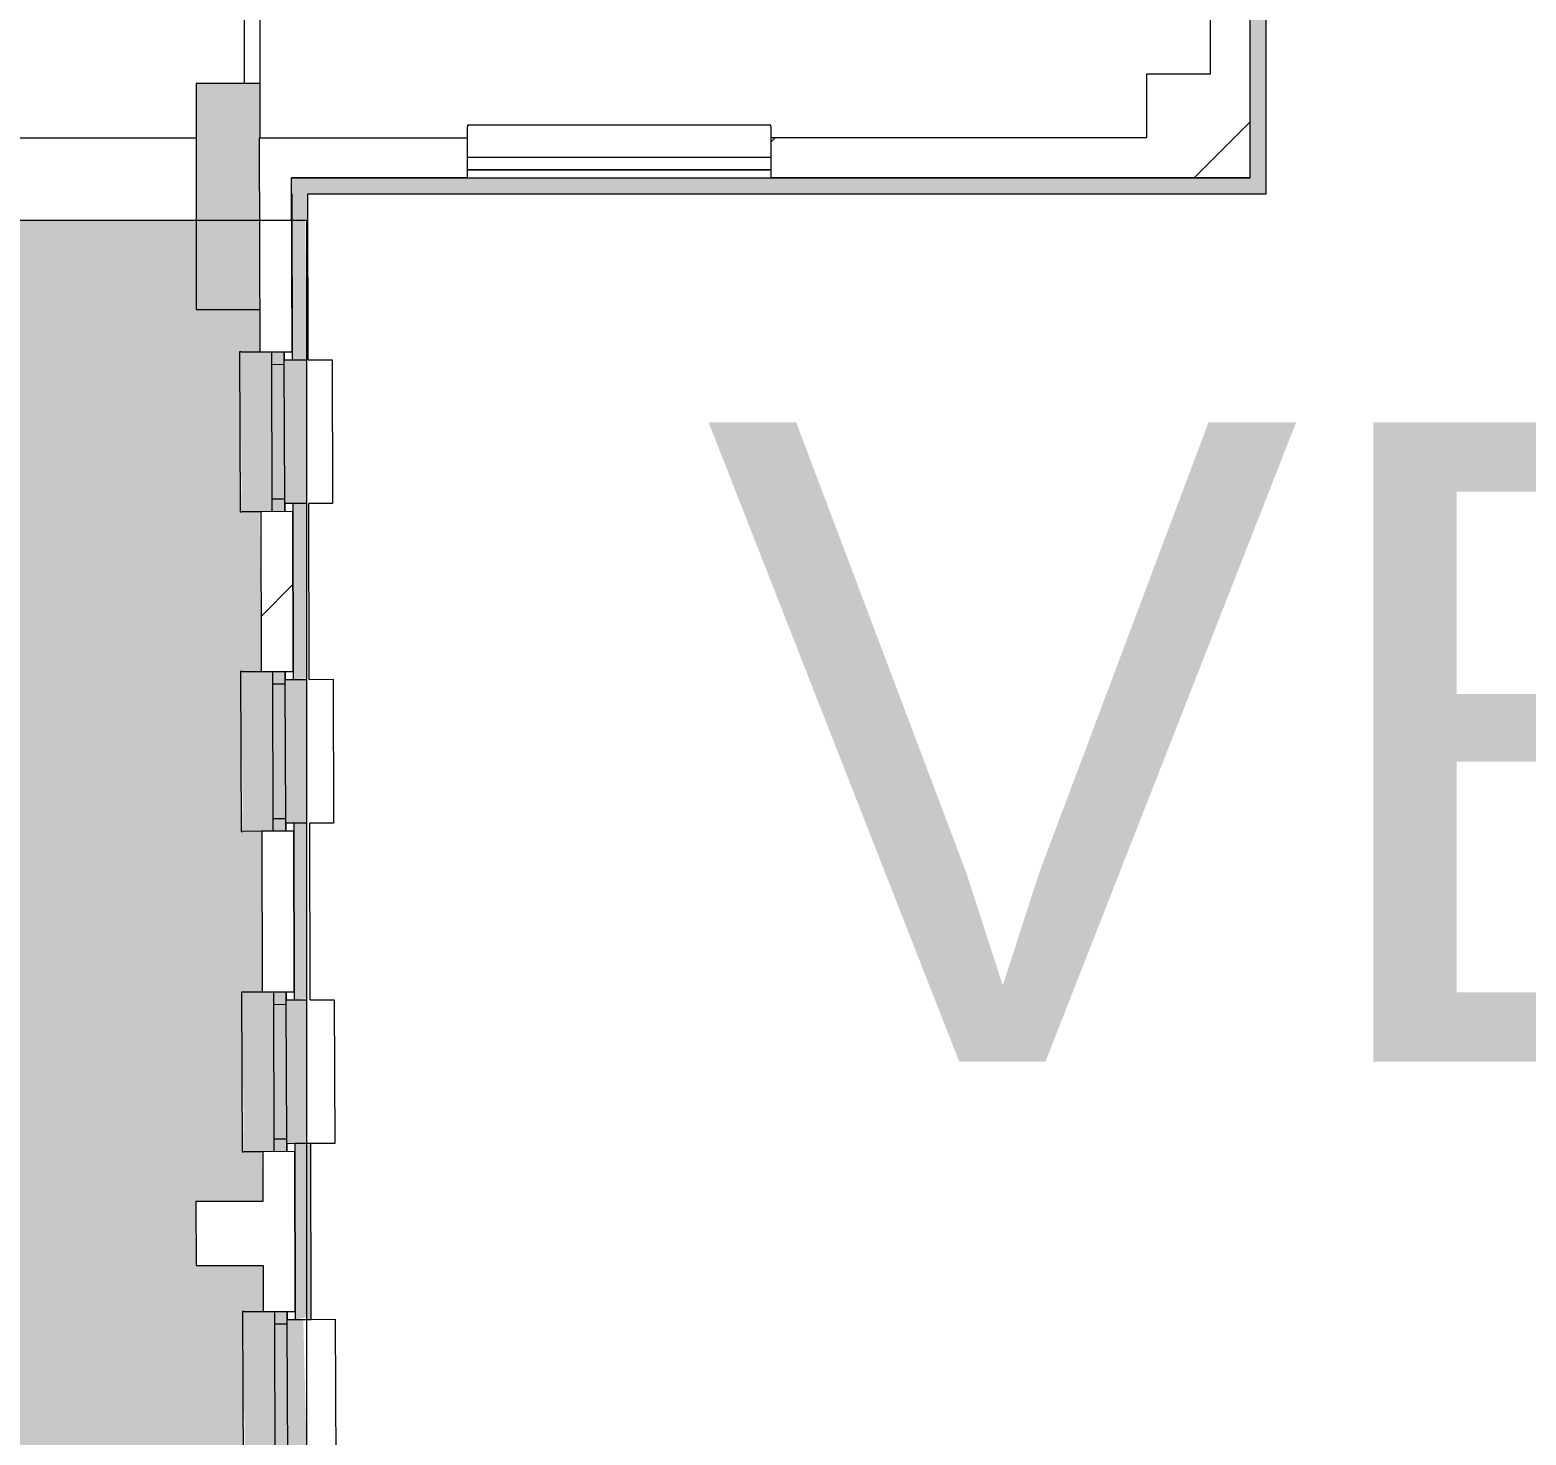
# Model space of a CAD drawing. Header units: millimetres. Extents: x -20192 to 462224, y -45352 to 20466.
# Drawn here: x 378964 to 388330, y -12993 to -4200 of the extents above; entities that cross this region are included whole.
import ezdxf

# ---------------------------------------------------------------- set-up
doc = ezdxf.new("R2010")
doc.units = ezdxf.units.MM
for name, color, linetype, lineweight in [('A-DETL-GENF', 92, 'Continuous', 9), ('A-DETL-THIN', 151, 'Continuous', 9), ('A-FLOR', 192, 'Continuous', 9), ('A-GENM', 13, 'Continuous', 9), ('A-GLAZ', 151, 'Continuous', 9), ('A-WALL', 113, 'Continuous', 9), ('A-WALL-PATT', 111, 'Continuous', 25), ('G-ANNO-TEXT', 231, 'Continuous', 9), ('Q-SPCQ', 91, 'Continuous', 9), ('S-COLS', 52, 'Continuous', 9)]:
    doc.layers.add(name, color=color, linetype=linetype, lineweight=lineweight)
doc.styles.add('Arial_1', font='arial.ttf', dxfattribs={"height": 4000})
pattern_1 = [(45, (302295, 0), (-7184.2, 7184.2), []), (45, (305168, -3e-12), (-7184.2, 7184.2), []), (45, (310916, -7e-12), (-4310.5, 10057.9), [4064, -2032, 67.06, -1964.94])]
pattern_2 = [(45.182, (302295, 0), (-7207, 7161.3), []), (45.182, (305168, 9), (-7207, 7161.3), []), (45.182, (310916, 27), (-4342.5, 10044.1), [4064, -2032, 67.06, -1964.94])]
pattern_3 = [(45, (302295, 0), (-7184.2, 7184.2), []), (45, (305168, 0), (-7184.2, 7184.2), []), (45, (310916, 0), (-4310.5, 10057.9), [4064, -2032, 67.06, -1964.94])]

# ---------------------------------------------------------------- blocks, each defined once
blk = doc.blocks.new('OKNO_1k_nadsvetlik - OKNO_1k_nadsvetlik_1000 x 1500-1969491-Mapka _ závislý 2')
at = {"layer": 'A-GLAZ'}
h = blk.add_hatch(color=256, dxfattribs=at)
h.paths.add_polyline_path([(500, -30), (499.8, 50), (420, 50), (420, -30), (499.6, -30)])
h.paths.add_polyline_path([(-420, -30), (-420, 50), (-500, 50), (-499.8, -30), (-420.3, -30)])
blk.add_hatch(color=256, dxfattribs=at).paths.add_polyline_path([(420, -30), (420, 50), (-420, 50), (-420, -30), (-283.3, -30)])
for p, q in [((-450, 50), (-450, 100.1)), ((450, 100.1), (450, 50)), ((-500, 50), (-450, 50)), ((-420, 50), (-500, 50)), ((420, 50), (-420, 50)), ((-420, 50), (-420, -30)), ((500, 50), (420, 50)), ((420, -30), (420, 50)), ((450, 50), (500, 50)), ((-500, -30), (-420, -30)), ((-420, -30), (420, -30)), ((420, -30), (500, -30))]:
    blk.add_line(p, q, dxfattribs=at)
blk = doc.blocks.new('parapet s nosem_vnitní - parapet s nosem_vnitní-1280344-Mapka _ závislý 2')
at = {"layer": 'A-GENM'}
for points in [[(500, -190), (499.6, 0), (-500, 0), (-500, -190), (499.6, -190)], [(500, -193.2), (500, -190), (500, -195)]]:
    blk.add_hatch(color=151, dxfattribs=at).paths.add_polyline_path(points)
for p, q in [((-500, -190), (-500, -70)), ((500, -70), (500, -190)), ((-500, -190), (-500, -200)), ((-500, -200), (500, -200)), ((-500, -200), (500, -200)), ((500, -200), (500, -190))]:
    blk.add_line(p, q, dxfattribs=at)
blk = doc.blocks.new('parapet_ext - parapet_ext-1802110-Mapka _ závislý 2')
at = {"layer": 'Q-SPCQ'}
blk.add_hatch(color=151, dxfattribs=at).paths.add_polyline_path([(450, 0), (449.9, 119.7), (-450, 100.1), (-450, 0), (449.8, 0)])
for p, q in [((-450, 150.1), (-450, 300)), ((-450, 300), (450, 300)), ((450, 300), (450, 150.1))]:
    blk.add_line(p, q, dxfattribs=at)
blk = doc.blocks.new('OKNO_1k_nadsvetlik - OKNO_1k_nadsvetlik_1000 x 1500-V126-Mapka _ závislý 2')
at = {"layer": 'A-GLAZ'}
h = blk.add_hatch(color=256, dxfattribs=at)
h.paths.add_polyline_path([(500, -30), (499.8, 50), (420, 50), (420, -30), (499.6, -30)])
h.paths.add_polyline_path([(-420, -30), (-420, 50), (-500, 50), (-499.8, -30), (-420.3, -30)])
blk.add_hatch(color=256, dxfattribs=at).paths.add_polyline_path([(420, -30), (420, 50), (-420, 50), (-420, -30)])
for p, q in [((-450, 50), (-450, 100.1)), ((450, 100.1), (450, 50)), ((-500, 50), (-450, 50)), ((-420, 50), (-500, 50)), ((420, 50), (-420, 50)), ((-420, 50), (-420, -30)), ((500, 50), (420, 50)), ((420, -30), (420, 50)), ((450, 50), (500, 50)), ((-500, -30), (-420, -30)), ((-420, -30), (420, -30)), ((420, -30), (500, -30))]:
    blk.add_line(p, q, dxfattribs=at)
blk = doc.blocks.new('parapet s nosem_vnitní - parapet s nosem_vnitní-V124-Mapka _ závislý 2')
at = {"layer": 'A-GENM'}
for points in [[(500, -190), (499.6, 0), (-500, 0), (-500, -190), (-8, -190)], [(500, -195), (500, -190), (258.3, -195)]]:
    blk.add_hatch(color=151, dxfattribs=at).paths.add_polyline_path(points)
for p, q in [((-500, -190), (-500, -70)), ((500, -70), (500, -190)), ((-500, -190), (-500, -200)), ((-500, -200), (500, -200)), ((-500, -200), (500, -200)), ((500, -200), (500, -190))]:
    blk.add_line(p, q, dxfattribs=at)
blk = doc.blocks.new('parapet_ext - parapet_ext-V127-Mapka _ závislý 2')
at = {"layer": 'Q-SPCQ'}
blk.add_hatch(color=151, dxfattribs=at).paths.add_polyline_path([(450, 0), (449.9, 126.1), (-450, 129), (-450, 0), (449.8, 0)])
for p, q in [((-450, 150.1), (-450, 300)), ((-450, 300), (450, 300)), ((450, 300), (450, 150.1))]:
    blk.add_line(p, q, dxfattribs=at)
blk = doc.blocks.new('OKNO_1k_nadsvetlik - OKNO_1k_nadsvetlik_1000 x 1500-V128-Mapka _ závislý 2')
at = {"layer": 'A-GLAZ'}
h = blk.add_hatch(color=256, dxfattribs=at)
h.paths.add_polyline_path([(500, -30), (499.8, 50), (420, 50), (420, -30), (499.6, -30)])
h.paths.add_polyline_path([(-420, -30), (-420, 50), (-500, 50), (-499.8, -30), (-420.3, -30)])
blk.add_hatch(color=256, dxfattribs=at).paths.add_polyline_path([(420, -30), (420, 50), (-420, 50), (-420, -30)])
for p, q in [((-450, 50), (-450, 100.1)), ((450, 100.1), (450, 50)), ((-500, 50), (-450, 50)), ((-420, 50), (-500, 50)), ((420, 50), (-420, 50)), ((-420, 50), (-420, -30)), ((500, 50), (420, 50)), ((420, -30), (420, 50)), ((450, 50), (500, 50)), ((-500, -30), (-420, -30)), ((-420, -30), (420, -30)), ((420, -30), (500, -30))]:
    blk.add_line(p, q, dxfattribs=at)
blk = doc.blocks.new('parapet_ext - parapet_ext-V129-Mapka _ závislý 2')
at = {"layer": 'Q-SPCQ'}
blk.add_hatch(color=151, dxfattribs=at).paths.add_polyline_path([(450, 0), (449.9, 132.5), (-450, 135.3), (-450, 0), (449.8, 0)])
for p, q in [((-450, 150.1), (-450, 300)), ((-450, 300), (450, 300)), ((450, 300), (450, 150.1))]:
    blk.add_line(p, q, dxfattribs=at)
blk = doc.blocks.new('OKNO_1k_nadsvetlik - OKNO_1k_nadsvetlik_1000 x 1500-V130-Mapka _ závislý 2')
at = {"layer": 'A-GLAZ'}
h = blk.add_hatch(color=256, dxfattribs=at)
h.paths.add_polyline_path([(500, -30), (499.8, 50), (420, 50), (420, -30), (499.6, -30)])
h.paths.add_polyline_path([(-420, -30), (-420, 50), (-500, 50), (-499.8, -30), (-420.3, -30)])
blk.add_hatch(color=256, dxfattribs=at).paths.add_polyline_path([(420, -30), (420, 50), (-420, 50), (-420, -30)])
for p, q in [((-450, 50), (-450, 100.1)), ((450, 100.1), (450, 50)), ((-500, 50), (-450, 50)), ((-420, 50), (-500, 50)), ((420, 50), (-420, 50)), ((-420, 50), (-420, -30)), ((500, 50), (420, 50)), ((420, -30), (420, 50)), ((450, 50), (500, 50)), ((-500, -30), (-420, -30)), ((-420, -30), (420, -30)), ((420, -30), (500, -30))]:
    blk.add_line(p, q, dxfattribs=at)
blk = doc.blocks.new('parapet_ext - parapet_ext-V131-Mapka _ závislý 2')
at = {"layer": 'Q-SPCQ'}
blk.add_hatch(color=151, dxfattribs=at).paths.add_polyline_path([(450, 0), (450, 138.8), (-450, 141.7), (-450, 0), (449.8, 0)])
for p, q in [((-450, 150.1), (-450, 300)), ((-450, 300), (450, 300)), ((450, 300), (450, 150.1))]:
    blk.add_line(p, q, dxfattribs=at)
blk = doc.blocks.new('OKNO_2k_ - OKNO_2k_1900x1400-1963744-Mapka _ závislý 2')
at = {"layer": 'A-GLAZ'}
for p, q in [((-950, 126), (950, 126)), ((-950, 75), (-950, 126)), ((950, 126), (950, 75)), ((950, 75), (-950, 75)), ((-950, 75), (950, 75)), ((-950, -5), (-950, 75)), ((950, 75), (950, -5)), ((950, -5), (-950, -5))]:
    blk.add_line(p, q, dxfattribs=at)
blk = doc.blocks.new('parapet s nosem_vnitní - parapet s nosem_vnitní-1349022-Mapka _ závislý 2')
at = {"layer": 'A-GENM'}
for p, q in [((-950, -190), (-950, 0)), ((950, 0), (950, -190)), ((-950, -190), (-950, -200)), ((-950, -200), (950, -200)), ((-950, -200), (950, -200)), ((950, -200), (950, -190))]:
    blk.add_line(p, q, dxfattribs=at)

msp = doc.modelspace()

# ---------------------------------------------------------------- hatches: boundary and pattern name
at = {"layer": 'A-DETL-GENF'}
h = msp.add_hatch(color=151, dxfattribs=at)
h.paths.add_polyline_path([(378278.7, -23536.6), (379893.1, -23527.4), (379893.1, -23436.6), (377838.9, -23436.2), (377789.6, -23330.6), (377061.9, -23153.7), (378121.9, -22659.4), (377394.2, -22482.5), (377344.7, -22376.5), (375631.9, -22376.5), (375631.9, -23531.5), (377070.8, -23536.6)])
h.paths.add_polyline_path([(353551.5, -23449.3), (354181.5, -23449.3), (354181.5, -23374.3), (355081.5, -23379.3), (355081.5, -23449.3), (355786.1, -23449.3), (355771.1, -23165.8), (355756.1, -23165.8), (355771.1, -22265.8), (355786.1, -22250.8), (355786.1, -21375.2), (355566.1, -21375.2), (355566.1, -21125.2), (355786.1, -21125.2), (355786.1, -19774.5), (355536.1, -19774.5), (355536.1, -19524.5), (355784.5, -19524.5), (355750.2, -18114), (355708.6, -17411.6), (354919.8, -17441.1), (354916.9, -17443.5), (354019.6, -17434), (354017, -17426.4), (353139.8, -17456.6), (353137, -17459), (352239.7, -17454), (352237, -17441.9), (351042.2, -17455.7), (351042.2, -19579.6), (352075.2, -19579.6), (353551.5, -21056), (353551.5, -23379.3)])
h.paths.add_polyline_path([(356042.2, -21565.8), (356411.6, -21565.8), (356411.6, -19113.6), (356036.1, -19113.6), (356036.1, -21565.8)])
h.paths.add_polyline_path([(396714.8, -20315.3), (398434.4, -20315.3), (398434.4, -17927.7), (393809.2, -17927.7), (393809.2, -19075.3), (396779.2, -19075.3), (396779.2, -19175.3), (396183.4, -19175.7), (396239.3, -19295.7), (396758.9, -19422), (396758.9, -19639.8), (395873.9, -20061.1), (396688.6, -20259.1)])
h.paths.add_polyline_path([(358377.2, -20290.8), (360645.3, -20290.8), (360630.3, -20150.8), (360615.3, -20150.8), (360630.3, -19550.8), (360645.3, -19535.8), (360645.3, -19113.6), (357795.5, -19114), (357853.5, -19238.3), (358680.3, -19460.5), (357795.3, -19873.2), (357795.3, -20109.4), (358319, -20236.7), (358344.2, -20290.8)])
h.paths.add_polyline_path([(360655.3, -20150.8), (360745.3, -20150.8), (360742.8, -19550.8), (360655.3, -19550.8)])
h.paths.add_polyline_path([(360997.2, -18728.2), (362007.2, -18728.2), (362007.2, -18608.2), (360907.2, -18608.2), (360907.2, -18728.2), (360937.2, -18728.2)])
h.paths.add_polyline_path([(362057.2, -18528.2), (362057.2, -18431.9), (359565.2, -18442.1), (359565.2, -18478.2), (360857.2, -18478.2), (360857.2, -18528.2), (362007.2, -18528.2)])
h.paths.add_polyline_path([(368592.2, -18478.2), (368592.2, -18477.2), (368642.2, -18477.2), (368642.2, -18431.9), (367642.2, -18431.9), (367642.2, -18477.2), (367692.2, -18478.2)])
h.paths.add_polyline_path([(355893.9, -18478.2), (356061.5, -18478.2), (356061.5, -16845.8), (356042.2, -16845.8), (356042.2, -17195.8), (355953.9, -17195.8), (356018.7, -18471.8), (355964.7, -18474.6)])
h.paths.add_polyline_path([(365592.2, -18478.2), (366542.2, -18477.2), (366542.2, -18431.9), (365542.2, -18431.9), (365542.2, -18477.2), (365592.2, -18477.2)])
h.paths.add_polyline_path([(363822.2, -18478.2), (364442.2, -18477.2), (364442.2, -18431.9), (363772.2, -18431.9), (363772.2, -18477.2), (363822.2, -18477.2)])
h.paths.add_polyline_path([(370671.5, -18478.2), (370742.2, -18477.2), (370742.2, -18431.9), (369742.2, -18431.9), (369742.2, -18477.2), (370571.5, -18478.2)])
h.paths.add_polyline_path([(358688.7, -18478.2), (359315.2, -18478.2), (359315.2, -18167), (359435.2, -18167), (359435.2, -17367), (359315.2, -17367), (359307.2, -17225.4), (356311.5, -17225.4), (356311.5, -18478.2), (357795.3, -18478.2)])
h.paths.add_polyline_path([(372321.5, -18478.2), (372484.2, -18477.2), (372484.2, -18431.9), (371842.2, -18431.9), (371842.2, -18477.2), (372071.5, -18478.2)])
h.paths.add_polyline_path([(362307.2, -18478.2), (362672.2, -18477.2), (362672.2, -18431.9), (362307.2, -18431.9)])
h.paths.add_polyline_path([(373663.3, -18478.2), (373642.2, -18431.9), (373534.2, -18431.9), (373534.2, -18477.2), (373657.4, -18478.2)])
h.paths.add_polyline_path([(359542.2, -18217), (359535.2, -17317), (359515.2, -17317), (359515.2, -18217)])
h.paths.add_polyline_path([(397569.6, -17238.3), (398684.4, -17238.3), (398684.4, -17142.7), (397569.2, -17142.7), (397569.6, -17237.9), (397519.6, -17238.3)])
h.paths.add_polyline_path([(374082.6, -17238.3), (377570, -17238.3), (377555, -16661.9), (377540, -16661.9), (377555, -15861.9), (377570, -15846.9), (377555, -15721.9), (374000.5, -15721.9), (374007.6, -16250.2), (374078, -16251.3), (374081.4, -16978.5)])
h.paths.add_polyline_path([(397268.2, -16893.3), (396818.2, -16893.3), (396818.2, -16493.3), (397266.6, -16493.3), (397267.1, -16613.4)])
h.paths.add_polyline_path([(393840, -17238.3), (397269.6, -17238.3), (397261.5, -15305.1), (393858.3, -15317.2), (393870.6, -15516.2), (393884.8, -15516.9), (393855.9, -16316.8), (393840.9, -16316.8), (393824.8, -17238.3)])
h.paths.add_polyline_path([(377670, -17238.3), (379921.6, -17238.3), (379921.6, -17169.9), (380441.1, -17169.9), (380436.4, -15721.9), (377670, -15721.9), (377670, -15861.9), (377580, -15861.9), (377580, -16661.9), (377670, -16661.9), (377670, -16978.5)])
h.paths.add_polyline_path([(393709.2, -17238.3), (393724.8, -17238.3), (393758.3, -16315.1), (393830.9, -16314.8), (393830.9, -15516.2), (393754.8, -15514.9), (393755.7, -15317.2), (392426.4, -15321.8), (392423.7, -13416.8), (392513.6, -13416.7), (392512.4, -12616.7), (392422.4, -12616.7), (392418.6, -9896.8), (392508.5, -9896.7), (392507.3, -9096.7), (392417.3, -9096.7), (392413.7, -6517.4), (392503.6, -6517.2), (392502.4, -5717.2), (392412.4, -5717.2), (392411.1, -4804.7), (392136.3, -4819.7), (392136.3, -4834.7), (391336.3, -4819.7), (391321.3, -4804.7), (390833.6, -4804.7), (390832.5, -7500.5), (391218.3, -7493.8), (391225.3, -7893.7), (390805.4, -7901.4), (390804.6, -10505.4), (391213.2, -10491.1), (391227.2, -10890.9), (390777.4, -10906.6), (390799.2, -11224.8), (390805.2, -11224.8), (390791.3, -13224.8), (390771.3, -13224.8), (390791.2, -14214.8), (390797.3, -14214.8), (390783.3, -16214.8), (390763.3, -16214.8), (390783.3, -16493.3), (391226.3, -16493.3), (391226.3, -16893.3), (390761.5, -16893.3), (390763.3, -17238.3), (393608.1, -17238.3)])
h.paths.add_polyline_path([(390460.6, -17208.3), (390460.7, -17208.3), (390460.7, -17178.3)])
h.paths.add_polyline_path([(380641.3, -17208.3), (380641.3, -17208), (380641.3, -17208.2)])
h.paths.add_polyline_path([(380698.1, -17208.3), (380680.2, -17208.2), (380691.4, -17208.3)])
h.paths.add_polyline_path([(373642.2, -16301.9), (373653.2, -16301.1), (373642.2, -16301.1)])
h.paths.add_polyline_path([(378529.4, -15621.9), (378989.4, -15606.9), (378989.4, -15591.9), (379889.4, -15606.9), (379904.4, -15621.9), (380436.2, -15621.9), (380431.7, -15215.3), (380309.9, -15215.7), (380314.9, -14215.6), (380431.7, -14214.6), (380425.4, -13220.3), (380303.6, -13220.3), (380308.6, -12220.7), (380425.4, -12219.6), (380422.2, -11931.2), (380004.5, -11932.5), (380003.2, -11532.5), (380423.2, -11531.2), (380415.8, -11220.3), (380297.2, -11220.7), (380302.2, -10220.7), (380419, -10219.7), (380412.7, -9215.3), (380290.8, -9214.7), (380295.8, -8215.7), (380412.6, -8214.7), (380402, -7215.3), (380284.5, -7215.7), (380289.5, -6215.7), (380406.3, -6214.7), (380402, -5950), (380005.4, -5950), (380005.4, -5391.9), (378529.4, -5391.9), (378529.4, -14707.6)])
h.paths.add_polyline_path([(377670, -15621.9), (378429.4, -15621.9), (378414.4, -14601.9), (378399.4, -14601.9), (378414.4, -13801.9), (378429.4, -13786.9), (378429.4, -12892.6), (373987.7, -12952.4), (373996, -13745.2), (374066.4, -13744.9), (374061.4, -14744.9), (373996, -14746.4), (374000.3, -15621.9), (377570, -15621.9)])
h.paths.add_polyline_path([(392526.2, -15201.4), (397261.5, -15185.1), (397247.4, -14407.4), (397129.8, -14407.9), (397138.4, -12407.8), (397250.5, -12407.1), (397247.4, -11716.7), (392521.1, -11716.7), (392538.6, -12615.5), (392552.4, -12616.7), (392537.4, -13416.7), (392523.6, -13416.8), (392523.7, -13466.8)])
h.paths.add_polyline_path([(380631.7, -14214.6), (380631.8, -14214.6), (380628.7, -13249.6)])
h.paths.add_polyline_path([(390468.6, -14213.9), (390468.7, -14213.9), (390470.3, -13572.2)])
h.paths.add_polyline_path([(374037.3, -12851.7), (378429.4, -12792.6), (378414.4, -12661.9), (378399.4, -12661.9), (378414.4, -11861.9), (378429.4, -11846.9), (378429.4, -5528.2), (374387.2, -5528.2), (374387.2, -5928.2), (374005.2, -5928.2), (374029.1, -6199.9), (374031.5, -6199.9), (374015.8, -7200), (374011.1, -7201.4), (374038.3, -8199.9), (374040.8, -8199.9), (374025.1, -9200), (374020.4, -9201.4), (374047.6, -10209.9), (374050.1, -10210), (374045.1, -11209.9), (374029.7, -11210.8), (374033, -11534.3), (374405.3, -11534.4), (374418.2, -11921.7), (374033, -11935), (374035.4, -12436.7)])
h.paths.add_polyline_path([(380625.4, -12219.6), (380625.5, -12219.6), (380622.5, -11301.3)])
h.paths.add_polyline_path([(393532.6, -11616.7), (393532.6, -11016.7), (393852.6, -11016.7), (393852.6, -11616.7), (396837.4, -11616.7), (396837.4, -10496.7), (397247.4, -10496.7), (397234.8, -10407.4), (397114, -10407.9), (397122.7, -8407.9), (397234.8, -8406.8), (397233.6, -8216.7), (392516.1, -8216.7), (392533.5, -9095.5), (392547.3, -9096.7), (392532.3, -9896.7), (392518.5, -9896.8), (392521.1, -11616.7)])
h.paths.add_polyline_path([(380619, -10219.7), (380619.1, -10219.7), (380618.9, -10165.8)])
h.paths.add_polyline_path([(380612.6, -8214.7), (380612.7, -8214.7), (380611.6, -7894.9)])
h.paths.add_polyline_path([(390484.5, -8214), (390484.6, -8214), (390485.4, -7894.9)])
h.paths.add_polyline_path([(392515.9, -8116.7), (396823.6, -8116.7), (396823.6, -7516.7), (397231.3, -7516.7), (397223, -7407.5), (397102.2, -7407.9), (397110.8, -5407.9), (397223, -5407.2), (397220.2, -4804.7), (392511.1, -4804.7), (392528.6, -5716), (392542.4, -5717.2), (392527.4, -6517.2), (392513.6, -6517.4), (392515.6, -7894.9)])
h.paths.add_polyline_path([(380606.3, -6214.7), (380606.4, -6214.7), (380605.4, -5950)])
h.paths.add_polyline_path([(390492.4, -5224), (390492.5, -5224), (390493.8, -4704.7)])
h.paths.add_polyline_path([(397219, -4704.7), (397220.2, -4704.7), (397219, -4397.9), (397090.3, -4398), (397099, -2397.9), (397211.1, -2397.2), (397207.4, -1904.5), (396819.1, -1906), (396817.4, -1466), (394397.7, -1497.9), (394396.6, -1503.9), (392397.7, -1495.3), (392396.7, -1483), (391249.8, -1488.9), (391251.3, -1897.4), (390841.4, -1899), (390841.4, -4704.7), (395662.2, -4704.7)])
h.paths.add_polyline_path([(397219, -4397.9), (397211.1, -4397.5), (397211.1, -4397.9)])
at = {"layer": 'A-WALL-PATT', "lineweight": 9}
h = msp.add_hatch(color=256, dxfattribs=at)
h.paths.add_polyline_path([(386703.1, -5126.6), (386703.1, 1524.3), (386653.1, 1524.3), (386633.1, 1474.3), (386603.1, 1474.3), (386603.1, -5126.6), (386653.1, -5126.6)])
h.paths.add_polyline_path([(386703.1, 2524.3), (386703.1, 7764.2), (386603.1, 7764.2), (386603.1, 2574.3), (386633.1, 2574.3), (386653.1, 2524.3)])
h = msp.add_hatch(dxfattribs=at)
h.set_pattern_fill('FP_109', color=256, angle=45, style=0, pattern_type=2)
h.set_pattern_definition(pattern_1)
h.paths.add_polyline_path([(386603.1, -4876.6), (386603.1, 99.3), (386353.1, 99.3), (386353.1, -4876.6), (386383.1, -4876.6)])
h.paths.add_polyline_path([(386422.1, 1149.3), (386603.1, 1149.3), (386582.1, 1474.3), (386503.1, 1479.3), (386503.1, 1614.3), (386553.1, 1614.3), (386531.4, 2434.3), (386483.1, 2434.3), (386503.1, 2494.4), (386503.1, 2574.3), (386603.1, 2574.3), (386603.1, 7514.3), (386353.1, 7514.3), (386353.1, 1479.3), (386383.1, 1474.3), (386383.1, 1149.3), (386413.3, 1149.3)])
h = msp.add_hatch(dxfattribs=at)
h.set_pattern_fill('FP_109', color=256, angle=45, style=0, pattern_type=2)
h.set_pattern_definition(pattern_1)
h.paths.add_polyline_path([(380405.4, -4534.8), (380405.4, -2005.6), (380305.4, -2005.6), (380305.4, -4534.8)])
h.paths.add_polyline_path([(380305.4, -1105.6), (380405.4, -1105.6), (380405.4, -99.3), (380305.4, -98.3), (380305.4, -249.3)])
for color, points in [(256, [(380403.7, -5391.9), (380402, -4534.8), (380005.4, -4534.8), (380005.4, -5391.9), (380402, -5391.9)]), (256, [(383603.1, -5226.6), (386703.1, -5226.6), (386703.1, -5126.6), (380602.8, -5126.6), (380603.1, -5226.6), (383337.7, -5226.6)]), (133, [(380405.4, -5950), (380402, -5391.9), (380005.4, -5391.9), (380005.4, -5950), (380402, -5950)])]:
    msp.add_hatch(color=color, dxfattribs=at).paths.add_polyline_path(points)
h = msp.add_hatch(dxfattribs=at)
h.set_pattern_fill('FP_119', color=256, angle=45, style=0, pattern_type=2)
h.set_pattern_definition(pattern_2)
h.paths.add_polyline_path([(380602.8, -5126.6), (380602, -4876.6), (380405.4, -4876.6)])
h.paths.add_polyline_path([(380603.1, -5391.9), (380603.7, -5391.9), (380602.8, -5126.6), (380402, -4876.6), (380405.4, -5391.9), (380558, -5391.9)])
h = msp.add_hatch(dxfattribs=at)
h.set_pattern_fill('FP_109', color=256, angle=45, style=0, pattern_type=2)
h.set_pattern_definition(pattern_1)
h.paths.add_polyline_path([(386603.1, -5126.6), (386603.1, -4876.6), (383603.1, -4876.6), (383603.1, -5126.6), (386353.1, -5126.6)])
h.paths.add_polyline_path([(380602.8, -5126.6), (381703.1, -5126.6), (381703.1, -4876.6), (380602, -4876.6)])
h = msp.add_hatch(color=41, dxfattribs=at)
h.paths.add_polyline_path([(380698.1, -17208.2), (380741.4, -17208), (380734.8, -15164.3), (380698.1, -15182.8), (380698.1, -17208)])
h.paths.add_polyline_path([(380698.1, -14264.4), (380732, -14264.3), (380728.5, -13169.3), (380698.1, -13184.6), (380698.1, -14264.3)])
h.paths.add_polyline_path([(380698.1, -12269.4), (380725.6, -12269.3), (380722.1, -11169.3), (380698.1, -11181.4), (380698.1, -12269.3)])
h.paths.add_polyline_path([(380698.1, -10269.4), (380719.3, -10269.3), (380698.1, -10269.3)])
h.paths.add_polyline_path([(380698.1, -8264.4), (380712.9, -8264.3), (380698.1, -8264.3)])
h.paths.add_polyline_path([(380706.5, -6264.4), (380698.1, -5226.6), (380603.2, -5226.6), (380606.4, -5391.9), (380698.1, -5391.9), (380703.2, -6264.4)])
h = msp.add_hatch(dxfattribs=at)
h.set_pattern_fill('FP_119', color=256, angle=45, style=0, pattern_type=2)
h.set_pattern_definition(pattern_2)
h.paths.add_polyline_path([(380641.3, -17408.3), (380641.9, -17408.3), (380634.9, -15214.6), (380434.9, -15215.3), (380441.9, -17408.3), (380544.6, -17408.3)])
h.paths.add_polyline_path([(380431.7, -14215.3), (380631.7, -14214.6), (380628.6, -13219.6), (380428.6, -13220.3), (380431.7, -14214.6)])
h.paths.add_polyline_path([(380425.4, -12220.3), (380625.4, -12219.6), (380622.2, -11219.7), (380422.2, -11220.3), (380422.5, -11301.3)])
h.paths.add_polyline_path([(380419, -10220.3), (380619, -10219.7), (380615.8, -9214.7), (380415.8, -9215.3), (380419, -10219.7)])
h.paths.add_polyline_path([(380412.7, -8215.3), (380612.6, -8214.7), (380609.5, -7214.7), (380409.5, -7215.3), (380412.6, -8214.7)])
h.paths.add_polyline_path([(380406.3, -6215.3), (380606.3, -6214.7), (380603.1, -5391.9), (380403.7, -5391.9), (380406.3, -6214.7)])
h = msp.add_hatch(color=253, dxfattribs=at)
h.paths.add_polyline_path([(380641.3, -17208.3), (380698.1, -17208), (380684.9, -15164.5), (380634.9, -15164.6), (380641.3, -17208.2)])
h.paths.add_polyline_path([(380632, -14264.6), (380698.1, -14247.5), (380678.5, -13169.5), (380628.5, -13169.6), (380632, -14264.5)])
h.paths.add_polyline_path([(380625.6, -12269.6), (380698.1, -12255.7), (380698.1, -11169.4), (380622.1, -11169.7), (380625.6, -12269.5)])
h.paths.add_polyline_path([(380619.3, -10269.7), (380698.1, -10258.9), (380698.1, -9164.4), (380615.8, -9164.7), (380619.3, -10269.5)])
h.paths.add_polyline_path([(380612.9, -8264.7), (380698.1, -8257), (380698.1, -7164.4), (380609.4, -7164.7), (380612.9, -8264.5)])
h.paths.add_polyline_path([(380606.5, -6264.7), (380698.1, -6260.2), (380687, -5391.9), (380603.8, -5391.9), (380606.5, -6264.5)])
at = {"layer": 'S-COLS'}
h = msp.add_hatch(dxfattribs=at)
h.set_pattern_fill('FP_151', color=256, style=0, pattern_type=2)
h.set_pattern_definition(pattern_3)
h.paths.add_polyline_path([(385953.1, -4876.6), (386353.1, -4876.6), (386353.1, -4476.6), (385953.1, -4476.6)])
h = msp.add_hatch(dxfattribs=at)
h.set_pattern_fill('FP_151', color=256, style=0, pattern_type=2)
h.set_pattern_definition(pattern_3)
h.paths.add_polyline_path([(380004.5, -11932.5), (380424.5, -11931.2), (380423.2, -11531.2), (380003.2, -11532.5)])

# ---------------------------------------------------------------- linework, layer by layer
at = {"layer": 'A-DETL-THIN'}
for p, q in [((380698.1, -5391.9), (373642.2, -5391.9)), ((380698.1, -17238.3), (380698.1, -5391.9))]:
    msp.add_line(p, q, dxfattribs=at)
at = {"layer": 'A-FLOR'}
msp.add_line((374717.2, -4876.6), (380005.4, -4876.6), dxfattribs=at)
at = {"layer": 'A-WALL'}
for p, q in [((386703.1, -5226.6), (386703.1, 7864.2)), ((386353.1, 99.3), (386353.1, -4476.6)), ((386603.1, -5126.6), (386603.1, 99.3)), ((380305.4, -2005.6), (380305.4, -4534.8)), ((380405.4, -4876.6), (380405.4, -2005.6)), ((380005.4, -4534.8), (380005.4, -5950)), ((380405.4, -4534.8), (380005.4, -4534.8)), ((380406.3, -6215.3), (380402, -4876.6)), ((380402, -4876.6), (381703.1, -4876.6)), ((385953.1, -4876.6), (383603.1, -4876.6)), ((381703.1, -5126.6), (380602.8, -5126.6)), ((380602.8, -5126.6), (381703.1, -5126.6)), ((380606.3, -6214.7), (380602.8, -5126.6)), ((386603.1, -5126.6), (383603.1, -5126.6)), ((383603.1, -5126.6), (386603.1, -5126.6)), ((380703.2, -5226.6), (386703.1, -5226.6)), ((380005.4, -5950), (380405.4, -5950)), ((380406.3, -6215.3), (380606.3, -6214.7)), ((380609.5, -7214.7), (380409.5, -7215.3)), ((380409.5, -7215.3), (380412.7, -8215.3)), ((380612.6, -8214.7), (380609.5, -7214.7)), ((380412.7, -8215.3), (380612.6, -8214.7)), ((380615.8, -9214.7), (380415.8, -9215.3)), ((380415.8, -9215.3), (380419, -10220.3)), ((380619, -10219.7), (380615.8, -9214.7)), ((380419, -10220.3), (380619, -10219.7)), ((380622.2, -11219.7), (380422.2, -11220.3)), ((380422.2, -11220.3), (380423.2, -11531.2)), ((380625.4, -12219.6), (380622.2, -11219.7)), ((380424.5, -11931.2), (380425.4, -12220.3)), ((380425.4, -12220.3), (380625.4, -12219.6))]:
    msp.add_line(p, q, dxfattribs=at)
at = {"layer": 'A-WALL', "color": 63}
for p, q in [((380603.2, -5226.6), (380606.5, -6264.7)), ((380606.5, -6264.7), (380698.1, -6264.4)), ((380698.1, -7164.4), (380609.4, -7164.7)), ((380609.4, -7164.7), (380612.9, -8264.7)), ((380612.9, -8264.7), (380698.1, -8264.4)), ((380698.1, -9164.4), (380615.8, -9164.7)), ((380615.8, -9164.7), (380619.3, -10269.7)), ((380619.3, -10269.7), (380698.1, -10269.4)), ((380722.1, -11169.3), (380622.1, -11169.7)), ((380622.1, -11169.7), (380625.6, -12269.6)), ((380625.6, -12269.6), (380725.6, -12269.3))]:
    msp.add_line(p, q, dxfattribs=at)
at = {"layer": 'A-WALL', "color": 50}
for p, q in [((380706.5, -6264.4), (380703.2, -5226.6)), ((380712.9, -8264.3), (380709.4, -7164.4)), ((380719.3, -10269.3), (380715.8, -9164.3)), ((380725.6, -12269.3), (380722.1, -11169.3))]:
    msp.add_line(p, q, dxfattribs=at)
at = {"layer": 'S-COLS'}
for p, q in [((386353.1, -4476.6), (385953.1, -4476.6)), ((385953.1, -4476.6), (385953.1, -4876.6)), ((380423.2, -11531.2), (380003.2, -11532.5)), ((380003.2, -11532.5), (380004.5, -11932.5)), ((380004.5, -11932.5), (380424.5, -11931.2))]:
    msp.add_line(p, q, dxfattribs=at)

# ---------------------------------------------------------------- block references
at = {"layer": 'A-GENM'}
for name, p, rotation in [('parapet s nosem_vnitní - parapet s nosem_vnitní-1349022-Mapka _ závislý 2', (382653.1, -4996.6), 180), ('parapet s nosem_vnitní - parapet s nosem_vnitní-V124-Mapka _ závislý 2', (380477.9, -6715.1), 270.1822411447607), ('parapet s nosem_vnitní - parapet s nosem_vnitní-V124-Mapka _ závislý 2', (380484.2, -8715.1), 270.1822411447607), ('parapet s nosem_vnitní - parapet s nosem_vnitní-V124-Mapka _ závislý 2', (380490.6, -10720.1), 270.1822411447607), ('parapet s nosem_vnitní - parapet s nosem_vnitní-1280344-Mapka _ závislý 2', (380497, -12720.1), 270.1822411447607)]:
    msp.add_blockref(name, p, dxfattribs=dict(at, rotation=rotation))
at = {"layer": 'A-GLAZ'}
for name, p, rotation in [('OKNO_2k_ - OKNO_2k_1900x1400-1963744-Mapka _ závislý 2', (382653.1, -5001.6), 180), ('OKNO_1k_nadsvetlik - OKNO_1k_nadsvetlik_1000 x 1500-V130-Mapka _ závislý 2', (380507.9, -6715), 270.1822411447607), ('OKNO_1k_nadsvetlik - OKNO_1k_nadsvetlik_1000 x 1500-V128-Mapka _ závislý 2', (380514.2, -8715), 270.1822411447607), ('OKNO_1k_nadsvetlik - OKNO_1k_nadsvetlik_1000 x 1500-V126-Mapka _ závislý 2', (380520.6, -10720), 270.1822411447607), ('OKNO_1k_nadsvetlik - OKNO_1k_nadsvetlik_1000 x 1500-1969491-Mapka _ závislý 2', (380527, -12720), 270.1822411447607)]:
    msp.add_blockref(name, p, dxfattribs=dict(at, rotation=rotation))
at = {"layer": 'Q-SPCQ', "rotation": 270.1822411447607}
for name, p in [('parapet_ext - parapet_ext-V131-Mapka _ závislý 2', (380557.9, -6714.8)), ('parapet_ext - parapet_ext-V129-Mapka _ závislý 2', (380564.2, -8714.8)), ('parapet_ext - parapet_ext-V127-Mapka _ závislý 2', (380570.6, -10719.8)), ('parapet_ext - parapet_ext-1802110-Mapka _ závislý 2', (380577, -12719.8))]:
    msp.add_blockref(name, p, dxfattribs=at)

# ---------------------------------------------------------------- texts
at = {"layer": 'G-ANNO-TEXT', "color": 7, "insert": (383188.1, -6656.2), "char_height": 4000, "width": 13147.675, "attachment_point": 1, "style": 'Arial_1'}
msp.add_mtext('VB4', dxfattribs=at)

doc.saveas('drawing.dxf')
